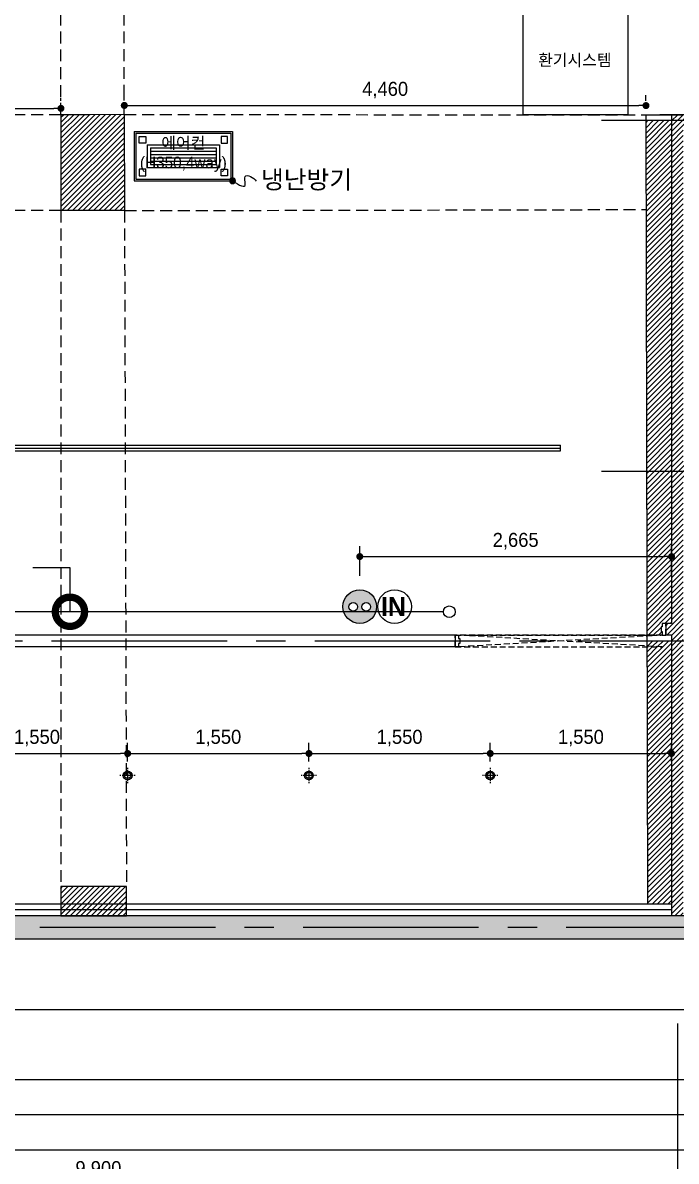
# Model space of a CAD drawing. Header units: millimetres. Extents: x -224448 to 1592092, y -164641 to 319001.
# Drawn here: x -38721 to -33135, y 151205 to 160940 of the extents above; entities that cross this region are included whole.
import ezdxf
from ezdxf.enums import TextEntityAlignment as Align

# ---------------------------------------------------------------- set-up
doc = ezdxf.new("R2010")
doc.units = ezdxf.units.MM
for name, pattern in [('CENTER2', [1.125, 0.75, -0.125, 0.125, -0.125]), ('HIDDEN', [9.525, 6.35, -3.175]), ('HIDDENX2', [19.05, 12.7, -6.35])]:
    doc.linetypes.add(name, pattern=pattern)
doc.layers.get('Defpoints').update_dxf_attribs({"color": 35})
for name, color, linetype in [('ARREA', 1, 'Continuous'), ('DIM', 3, 'Continuous'), ('I-CL-LIT', 7, 'Continuous'), ('I-LIGHT', 1, 'Continuous'), ('I-SYM', 4, 'Continuous'), ('I-TEXT', 7, 'Continuous'), ('I_CON', 2, 'Continuous'), ('I_FUR', 6, 'Continuous'), ('I_HAT', 8, 'Continuous'), ('I_TXT', 7, 'Continuous'), ('I_WALL', 3, 'Continuous')]:
    doc.layers.add(name, color=color, linetype=linetype)
doc.styles.add('HY울릉도', font='')
doc.styles.add('IABU-글꼴스타일', font='')
doc.styles.add('NTOP', font='Dotum.ttf')
doc.styles.add('맑은고딕', font='malgun.ttf')
doc.styles.get('HY울릉도').set_extended_font_data('HY울릉도L')
doc.styles.get('IABU-글꼴스타일').set_extended_font_data('HY울릉도L')
doc.linetypes.add('BATTING', pattern='A,0.00254,-2.54,[134,ltypeshp.shx,S=2.54,R=0,X=-2.54,Y=0],-5.08,[134,ltypeshp.shx,S=2.54,R=180,X=2.54,Y=0],-2.54', length=10.16254)
doc.dimstyles.new('IABC-100 (SUB)', dxfattribs={"dimscale": 60, "dimtxt": 2, "dimasz": 1, "dimexe": 1.5, "dimexo": 2, "dimgap": 1, "dimtad": 1, "dimdec": 0, "dimdsep": 46, "dimlunit": 6, "dimtxsty": 'IABU-글꼴스타일', "dimblk": '1234_Dot', "dimcen": 1, "dimclrd": 4, "dimclre": 4, "dimclrt": 7, "dimadec": 0, "dimazin": 0, "dimtfac": 1, "dimtdec": 0, "dimtix": 1, "dimtmove": 2, "dimatfit": 3, "dimldrblk": '1234_Dot', "dimfxl": 2, "dimtolj": 1, "dimtzin": 0, "dimarcsym": 0})

# ---------------------------------------------------------------- blocks, each defined once
blk = doc.blocks.new('1234_Dot')
at = {"color": 0, "linetype": 'ByBlock', "lineweight": -2}
blk.add_line((-0.5, 0), (-1, 0), dxfattribs=at)
at = {"color": 0, "linetype": 'ByBlock', "const_width": 0.5}
blk.add_lwpolyline([(-0.25, 0, 1), (0.25, 0, 1)], format="xyb", close=True, dxfattribs=at)
blk = doc.blocks.new('*D832')
at = {"layer": 'Defpoints', "color": 0, "ltscale": 50, "transparency": 16777216}
for p in [(-43024.5, 152503.5), (-33124.5, 152503.5), (-33124.5, 151003.5)]:
    blk.add_point(p, dxfattribs=at)
at = {"layer": 'DIM', "color": 4, "lineweight": -2, "ltscale": 50, "transparency": 16777216}
for p, q in [((-43024.5, 152383.5), (-43024.5, 150913.5)), ((-33124.5, 152383.5), (-33124.5, 150913.5)), ((-42964.5, 151003.5), (-33184.5, 151003.5))]:
    blk.add_line(p, q, dxfattribs=at)
at = {"layer": 'DIM', "color": 4, "lineweight": -2, "ltscale": 50, "transparency": 16777216, "xscale": 60, "yscale": 60, "zscale": 60, "rotation": 180}
blk.add_blockref('1234_Dot', (-43024.5, 151003.5), dxfattribs=at)
at = {"layer": 'DIM', "color": 4, "lineweight": -2, "ltscale": 50, "transparency": 16777216, "xscale": 60, "yscale": 60, "zscale": 60}
blk.add_blockref('1234_Dot', (-33124.5, 151003.5), dxfattribs=at)
at = {"layer": 'DIM', "color": 7, "ltscale": 50, "transparency": 16777216, "insert": (-38074.5, 151134.9), "char_height": 120, "attachment_point": 5, "style": 'IABU-글꼴스타일'}
blk.add_mtext('\\A1;9,900', dxfattribs=at)
blk = doc.blocks.new('*D833')
at = {"layer": 'Defpoints', "color": 0, "ltscale": 50, "transparency": 16777216}
for p in [(-33124.5, 152503.5), (-31024.5, 152503.5), (-31024.5, 151003.5)]:
    blk.add_point(p, dxfattribs=at)
at = {"layer": 'DIM', "color": 4, "lineweight": -2, "ltscale": 50, "transparency": 16777216}
for p, q in [((-33124.5, 152383.5), (-33124.5, 150913.5)), ((-31024.5, 152383.5), (-31024.5, 150913.5)), ((-33064.5, 151003.5), (-31084.5, 151003.5))]:
    blk.add_line(p, q, dxfattribs=at)
at = {"layer": 'DIM', "color": 4, "lineweight": -2, "ltscale": 50, "transparency": 16777216, "xscale": 60, "yscale": 60, "zscale": 60, "rotation": 180}
blk.add_blockref('1234_Dot', (-33124.5, 151003.5), dxfattribs=at)
at = {"layer": 'DIM', "color": 4, "lineweight": -2, "ltscale": 50, "transparency": 16777216, "xscale": 60, "yscale": 60, "zscale": 60}
blk.add_blockref('1234_Dot', (-31024.5, 151003.5), dxfattribs=at)
at = {"layer": 'DIM', "color": 7, "ltscale": 50, "transparency": 16777216, "insert": (-32074.5, 151134.9), "char_height": 120, "attachment_point": 5, "style": 'IABU-글꼴스타일'}
blk.add_mtext('\\A1;2,100', dxfattribs=at)
blk = doc.blocks.new('*D834')
at = {"layer": 'Defpoints', "color": 0, "ltscale": 50, "transparency": 16777216}
for p in [(-45824.5, 152503.5), (-31024.5, 152503.5), (-45824.5, 150703.5)]:
    blk.add_point(p, dxfattribs=at)
at = {"layer": 'DIM', "color": 4, "lineweight": -2, "ltscale": 50, "transparency": 16777216}
for p, q in [((-45824.5, 152383.5), (-45824.5, 150613.5)), ((-31024.5, 152383.5), (-31024.5, 150613.5)), ((-31084.5, 150703.5), (-45764.5, 150703.5))]:
    blk.add_line(p, q, dxfattribs=at)
at = {"layer": 'DIM', "color": 4, "lineweight": -2, "ltscale": 50, "transparency": 16777216, "xscale": 60, "yscale": 60, "zscale": 60, "rotation": 180}
blk.add_blockref('1234_Dot', (-45824.5, 150703.5), dxfattribs=at)
at = {"layer": 'DIM', "color": 4, "lineweight": -2, "ltscale": 50, "transparency": 16777216, "xscale": 60, "yscale": 60, "zscale": 60}
blk.add_blockref('1234_Dot', (-31024.5, 150703.5), dxfattribs=at)
at = {"layer": 'DIM', "color": 7, "ltscale": 50, "transparency": 16777216, "insert": (-38424.5, 150834.9), "char_height": 120, "attachment_point": 5, "style": 'IABU-글꼴스타일'}
blk.add_mtext('\\A1;14,800', dxfattribs=at)
blk = doc.blocks.new('J20')
at = {"layer": 'I-LIGHT', "color": 144}
for p, q in [((33370, 27039.1), (33370, 26619.1)), ((33370, 27039.1), (34210, 27039.1)), ((33384, 27025.1), (33384, 26633.1)), ((33384, 27025.1), (34196, 27025.1)), ((34196, 27025.1), (34196, 26633.1)), ((34210, 27039.1), (34210, 26619.1)), ((33482, 26927.1), (33482, 26731.1)), ((33482, 26927.1), (34098, 26927.1)), ((33510, 26899.1), (33510, 26759.1)), ((33510, 26899.1), (34070, 26899.1)), ((33510, 26899.1), (34070, 26899.1)), ((33510, 26871.1), (34070, 26871.1)), ((34070, 26899.1), (34070, 26759.1)), ((34098, 26927.1), (34098, 26731.1)), ((33510, 26843.1), (34070, 26843.1)), ((33510, 26815.1), (34070, 26815.1)), ((33510, 26787.1), (34070, 26787.1)), ((33482, 26731.1), (34098, 26731.1)), ((33510, 26759.1), (34070, 26759.1)), ((33510, 26759.1), (34070, 26759.1)), ((33510, 26759.1), (34070, 26759.1)), ((33510, 26759.1), (34070, 26759.1)), ((33510, 26731.1), (34070, 26731.1)), ((33370, 26619.1), (34210, 26619.1)), ((33384, 26633.1), (34196, 26633.1))]:
    blk.add_line(p, q, dxfattribs=at)
for points in [[(33468, 26941.1), (33412, 26941.1), (33412, 26997.1), (33468, 26997.1)], [(34112, 26941.1), (34168, 26941.1), (34168, 26997.1), (34112, 26997.1)], [(33468, 26717.1), (33412, 26717.1), (33412, 26661.1), (33468, 26661.1)], [(34112, 26717.1), (34168, 26717.1), (34168, 26661.1), (34112, 26661.1)]]:
    blk.add_lwpolyline(points, close=True, dxfattribs=at)
blk = doc.blocks.new('J5')
at = {"color": 150, "ltscale": 50}
blk.add_circle((302452, 41413.6), 72, dxfattribs=at)
at = {"color": 150, "ltscale": 50, "insert": (302500.4, 41414.1), "char_height": 80, "attachment_point": 6, "style": '맑은고딕'}
blk.add_mtext('{\\fPretendard Variable SemiBold|b0|i0|c129|p2;IN}', dxfattribs=at)
blk = doc.blocks.new('l2')
blk.add_circle((354296.1, 53893.4), 37.5)
at = {"layer": 'I-CL-LIT', "color": 1}
for p, q in [((354296.1, 53959), (354296.1, 53950.3)), ((354296.1, 53941.5), (354296.1, 53845.2)), ((354239.2, 53893.4), (354230.5, 53893.4)), ((354344.3, 53893.4), (354248, 53893.4)), ((354296.1, 53836.4), (354296.1, 53827.7)), ((354361.8, 53893.4), (354353.1, 53893.4))]:
    blk.add_line(p, q, dxfattribs=at)
blk.add_circle((354296.1, 53893.4), 26.3, dxfattribs=at)
blk = doc.blocks.new('콘센트')
at = {"ltscale": 50}
h = blk.add_hatch(color=150, dxfattribs=at)
h.dxf.hatch_style = 1
edge = h.paths.add_edge_path()
edge.add_arc((-34286.2, -6087.5), 100, 0, 360)
edge = h.paths.add_edge_path(flags=16)
edge.add_arc((-34247.6, -6089), 26, 0, 360)
edge = h.paths.add_edge_path(flags=16)
edge.add_arc((-34324.9, -6089), 26, 0, 360)
at = {"color": 150, "ltscale": 50}
for centre, radius in [((-34286.2, -6087.5), 100), ((-34324.9, -6089), 26), ((-34247.6, -6089), 26)]:
    blk.add_circle(centre, radius, dxfattribs=at)
blk = doc.blocks.new('_DotSmall')
at = {"color": 0, "linetype": 'ByBlock', "const_width": 0.5}
blk.add_lwpolyline([(-0.0625, 0, 1), (0.0625, 0, 1)], format="xyb", close=True, dxfattribs=at)
blk = doc.blocks.new('*D853')
at = {"layer": 'Defpoints', "color": 0, "ltscale": 50, "transparency": 16777216}
for p in [(-33174.5, 156375.5), (-35840, 156091.5), (-33174.5, 156091.5)]:
    blk.add_point(p, dxfattribs=at)
at = {"layer": 'DIM', "color": 4, "lineweight": -2, "ltscale": 50, "transparency": 16777216}
for p, q in [((-35840, 156211.5), (-35840, 156465.5)), ((-33174.5, 156211.5), (-33174.5, 156465.5)), ((-35780, 156375.5), (-33234.5, 156375.5))]:
    blk.add_line(p, q, dxfattribs=at)
at = {"layer": 'DIM', "color": 4, "lineweight": -2, "ltscale": 50, "transparency": 16777216, "xscale": 60, "yscale": 60, "zscale": 60, "rotation": 180}
blk.add_blockref('1234_Dot', (-35840, 156375.5), dxfattribs=at)
at = {"layer": 'DIM', "color": 4, "lineweight": -2, "ltscale": 50, "transparency": 16777216, "xscale": 60, "yscale": 60, "zscale": 60}
blk.add_blockref('1234_Dot', (-33174.5, 156375.5), dxfattribs=at)
at = {"layer": 'DIM', "color": 7, "ltscale": 50, "transparency": 16777216, "insert": (-34507.3, 156506.9), "char_height": 120, "attachment_point": 5, "style": 'IABU-글꼴스타일'}
blk.add_mtext('\\A1;2,665', dxfattribs=at)
blk = doc.blocks.new('*D840')
at = {"layer": 'Defpoints', "color": 0, "ltscale": 50, "transparency": 16777216}
for p in [(-37824.5, 154691.6), (-39374.5, 154503.5), (-37824.5, 154503.5)]:
    blk.add_point(p, dxfattribs=at)
at = {"layer": 'DIM', "color": 4, "lineweight": -2, "ltscale": 50, "transparency": 16777216}
for p, q in [((-39374.5, 154623.5), (-39374.5, 154781.6)), ((-39314.5, 154691.6), (-37884.5, 154691.6)), ((-37824.5, 154623.5), (-37824.5, 154781.6))]:
    blk.add_line(p, q, dxfattribs=at)
at = {"layer": 'DIM', "color": 4, "lineweight": -2, "ltscale": 50, "transparency": 16777216, "xscale": 60, "yscale": 60, "zscale": 60, "rotation": 180}
blk.add_blockref('1234_Dot', (-39374.5, 154691.6), dxfattribs=at)
at = {"layer": 'DIM', "color": 4, "lineweight": -2, "ltscale": 50, "transparency": 16777216, "xscale": 60, "yscale": 60, "zscale": 60}
blk.add_blockref('1234_Dot', (-37824.5, 154691.6), dxfattribs=at)
at = {"layer": 'DIM', "color": 7, "ltscale": 50, "transparency": 16777216, "insert": (-38599.5, 154823), "char_height": 120, "attachment_point": 5, "style": 'IABU-글꼴스타일'}
blk.add_mtext('\\A1;1,550', dxfattribs=at)
blk = doc.blocks.new('*D841')
at = {"layer": 'Defpoints', "color": 0, "ltscale": 50, "transparency": 16777216}
for p in [(-36274.5, 154691.6), (-37824.5, 154503.5), (-36274.5, 154503.5)]:
    blk.add_point(p, dxfattribs=at)
at = {"layer": 'DIM', "color": 4, "lineweight": -2, "ltscale": 50, "transparency": 16777216}
for p, q in [((-37824.5, 154623.5), (-37824.5, 154781.6)), ((-37764.5, 154691.6), (-36334.5, 154691.6)), ((-36274.5, 154623.5), (-36274.5, 154781.6))]:
    blk.add_line(p, q, dxfattribs=at)
at = {"layer": 'DIM', "color": 4, "lineweight": -2, "ltscale": 50, "transparency": 16777216, "xscale": 60, "yscale": 60, "zscale": 60, "rotation": 180}
blk.add_blockref('1234_Dot', (-37824.5, 154691.6), dxfattribs=at)
at = {"layer": 'DIM', "color": 4, "lineweight": -2, "ltscale": 50, "transparency": 16777216, "xscale": 60, "yscale": 60, "zscale": 60}
blk.add_blockref('1234_Dot', (-36274.5, 154691.6), dxfattribs=at)
at = {"layer": 'DIM', "color": 7, "ltscale": 50, "transparency": 16777216, "insert": (-37049.5, 154823), "char_height": 120, "attachment_point": 5, "style": 'IABU-글꼴스타일'}
blk.add_mtext('\\A1;1,550', dxfattribs=at)
blk = doc.blocks.new('*D854')
at = {"layer": 'Defpoints', "color": 0, "ltscale": 50, "transparency": 16777216}
for p in [(-33174.5, 154691.6), (-34724.5, 154503.5), (-33174.5, 154503.5)]:
    blk.add_point(p, dxfattribs=at)
at = {"layer": 'DIM', "color": 4, "lineweight": -2, "ltscale": 50, "transparency": 16777216}
for p, q in [((-34724.5, 154623.5), (-34724.5, 154781.6)), ((-34664.5, 154691.6), (-33234.5, 154691.6)), ((-33174.5, 154623.5), (-33174.5, 154781.6))]:
    blk.add_line(p, q, dxfattribs=at)
at = {"layer": 'DIM', "color": 4, "lineweight": -2, "ltscale": 50, "transparency": 16777216, "xscale": 60, "yscale": 60, "zscale": 60, "rotation": 180}
blk.add_blockref('1234_Dot', (-34724.5, 154691.6), dxfattribs=at)
at = {"layer": 'DIM', "color": 4, "lineweight": -2, "ltscale": 50, "transparency": 16777216, "xscale": 60, "yscale": 60, "zscale": 60}
blk.add_blockref('1234_Dot', (-33174.5, 154691.6), dxfattribs=at)
at = {"layer": 'DIM', "color": 7, "ltscale": 50, "transparency": 16777216, "insert": (-33949.5, 154823), "char_height": 120, "attachment_point": 5, "style": 'IABU-글꼴스타일'}
blk.add_mtext('\\A1;1,550', dxfattribs=at)
blk = doc.blocks.new('*D843')
at = {"layer": 'Defpoints', "color": 0, "ltscale": 50, "transparency": 16777216}
for p in [(-34724.5, 154691.6), (-36274.5, 154503.5), (-34724.5, 154503.5)]:
    blk.add_point(p, dxfattribs=at)
at = {"layer": 'DIM', "color": 4, "lineweight": -2, "ltscale": 50, "transparency": 16777216}
for p, q in [((-36274.5, 154623.5), (-36274.5, 154781.6)), ((-36214.5, 154691.6), (-34784.5, 154691.6)), ((-34724.5, 154623.5), (-34724.5, 154781.6))]:
    blk.add_line(p, q, dxfattribs=at)
at = {"layer": 'DIM', "color": 4, "lineweight": -2, "ltscale": 50, "transparency": 16777216, "xscale": 60, "yscale": 60, "zscale": 60, "rotation": 180}
blk.add_blockref('1234_Dot', (-36274.5, 154691.6), dxfattribs=at)
at = {"layer": 'DIM', "color": 4, "lineweight": -2, "ltscale": 50, "transparency": 16777216, "xscale": 60, "yscale": 60, "zscale": 60}
blk.add_blockref('1234_Dot', (-34724.5, 154691.6), dxfattribs=at)
at = {"layer": 'DIM', "color": 7, "ltscale": 50, "transparency": 16777216, "insert": (-35499.5, 154823), "char_height": 120, "attachment_point": 5, "style": 'IABU-글꼴스타일'}
blk.add_mtext('\\A1;1,550', dxfattribs=at)
blk = doc.blocks.new('마감지시')
at = {"layer": 'I-SYM'}
blk.add_hatch(color=256, dxfattribs=at).paths.add_polyline_path([(100285, -105169, 1), (100395, -105169, 1)])
blk.add_circle((100340, -105169), 55.1, dxfattribs=at)
blk.add_open_spline([(100340, -105169), (100472, -105076), (100636, -104989), (100521, -105343), (100750, -105224), (100793, -105160)], degree=3, knots=[104.407257, 104.407257, 104.407257, 104.407257, 483.492448, 667.725925, 958.402292, 958.402292, 958.402292, 958.402292], dxfattribs=at)
blk = doc.blocks.new('*D1036')
at = {"layer": 'Defpoints', "color": 0, "ltscale": 50, "transparency": 16777216}
for p in [(-42824.5, 160153.5), (-38394.5, 160208), (-38394.5, 160153.5)]:
    blk.add_point(p, dxfattribs=at)
at = {"layer": 'DIM', "color": 4, "lineweight": -2, "ltscale": 50, "transparency": 16777216}
for p, q in [((-42824.5, 160273.5), (-42824.5, 160298)), ((-38394.5, 160273.5), (-38394.5, 160298)), ((-42764.5, 160208), (-38454.5, 160208))]:
    blk.add_line(p, q, dxfattribs=at)
at = {"layer": 'DIM', "color": 4, "lineweight": -2, "ltscale": 50, "transparency": 16777216, "xscale": 60, "yscale": 60, "zscale": 60, "rotation": 180}
blk.add_blockref('1234_Dot', (-42824.5, 160208), dxfattribs=at)
at = {"layer": 'DIM', "color": 4, "lineweight": -2, "ltscale": 50, "transparency": 16777216, "xscale": 60, "yscale": 60, "zscale": 60}
blk.add_blockref('1234_Dot', (-38394.5, 160208), dxfattribs=at)
at = {"layer": 'DIM', "color": 7, "ltscale": 50, "transparency": 16777216, "insert": (-40609.5, 160339.4), "char_height": 120, "attachment_point": 5, "style": 'IABU-글꼴스타일'}
blk.add_mtext('\\A1;4,430', dxfattribs=at)
blk = doc.blocks.new('*D1037')
at = {"layer": 'Defpoints', "color": 0, "ltscale": 50, "transparency": 16777216}
for p in [(-37853.1, 160154.6, 0), (-33393, 160231.7), (-33393, 160153.5)]:
    blk.add_point(p, dxfattribs=at)
at = {"layer": 'DIM', "color": 4, "lineweight": -2, "ltscale": 50, "transparency": 16777216}
for p, q in [((-37853, 160274.6), (-37853, 160322.9)), ((-33393, 160273.5), (-33393, 160321.7)), ((-37793, 160232.8), (-33453, 160231.7))]:
    blk.add_line(p, q, dxfattribs=at)
at = {"layer": 'DIM', "color": 4, "lineweight": -2, "ltscale": 50, "transparency": 16777216, "xscale": 60, "yscale": 60, "zscale": 60}
for p, rotation in [((-37853, 160232.9), 179.9853689696364), ((-33393, 160231.7), 359.9853689696364)]:
    blk.add_blockref('1234_Dot', p, dxfattribs=dict(at, rotation=rotation))
at = {"layer": 'DIM', "color": 7, "ltscale": 50, "transparency": 16777216, "insert": (-35623, 160363.7), "char_height": 120, "attachment_point": 5, "rotation": 359.98537, "style": 'IABU-글꼴스타일'}
blk.add_mtext('\\A1;4,460', dxfattribs=at)

msp = doc.modelspace()

# ---------------------------------------------------------------- hatches: boundary and pattern name
at = {"layer": 'I_HAT', "true_color": 0x000000}
h = msp.add_hatch(color=18, dxfattribs=at)
h.dxf.hatch_style = 1
h.paths.add_polyline_path([(-30924.535, 163803.458), (-45318.984, 163803.458), (-45930.412, 153103.458), (-30924.535, 153103.458)])
h.paths.add_polyline_path([(-31124.535, 163603.458), (-31124.535, 153303.458), (-45718.657, 153303.458), (-45130.086, 163603.458)], flags=16)
h.paths.add_polyline_path([(-43472.035, 163080.535), (-43472.035, 162654.556), (-43074.535, 162654.556), (-43074.535, 161103.458), (-42974.535, 161103.458), (-42949.535, 161103.458), (-42949.535, 163578.458), (-31149.535, 163578.458), (-31149.535, 160153.458), (-31174.535, 160153.458), (-31174.535, 163553.458), (-42924.535, 163553.458), (-42924.535, 161103.458), (-42974.535, 161103.458), (-43074.535, 161103.458), (-43074.535, 161124.556), (-44059.535, 161124.556), (-44259.535, 161124.556), (-44309.535, 161124.556), (-44309.535, 161074.556), (-44823.799, 161074.556, -1), (-44870.27, 161074.556, -0.41421356), (-44847.035, 161097.791), (-44847.035, 163080.535)], flags=0)
h.paths.add_polyline_path([(-44059.535, 162804.556), (-44059.535, 161864.556), (-44009.535, 161864.556), (-44009.535, 161914.556), (-43472.035, 161914.556), (-43472.035, 161174.556), (-43445.432, 161174.556), (-43357.757, 161225.175), (-43357.757, 161190.534), (-43472.035, 161124.556), (-43586.312, 161190.534), (-43586.312, 161225.175), (-43498.637, 161174.556), (-43472.035, 161174.556), (-43472.035, 161494.556), (-44059.535, 161494.556), (-44059.535, 162804.556), (-44109.535, 162804.556), (-44109.535, 161494.556), (-44209.535, 161494.556), (-44209.535, 162804.556)], flags=0)
h.paths.add_polyline_path([(-42974.535, 160203.458), (-42924.535, 160203.458), (-42924.535, 155803.458), (-42974.535, 155803.458)], flags=0)
h.paths.add_polyline_path([(-43074.535, 160053.458), (-43074.535, 153303.458), (-45332.943, 160053.458)], flags=0)
h.paths.add_polyline_path([(-33074.535, 158973.458), (-32582.671, 158973.458, -1), (-32536.2, 158973.458), (-32074.535, 158973.458), (-32074.535, 157153.458), (-32074.535, 157053.458), (-33074.535, 157053.458), (-32099.535, 155178.458), (-33074.535, 153303.458), (-33074.535, 157053.458), (-32074.535, 157053.458), (-32074.535, 157153.458), (-32124.535, 157153.458), (-33074.535, 157153.458)], flags=0)
h.paths.add_polyline_path([(-32124.535, 158703.458), (-32124.535, 157353.458), (-32174.535, 157353.458), (-32174.535, 157303.458), (-33006.936, 157303.458), (-33006.936, 157353.458), (-32559.436, 157353.458), (-32673.713, 157419.436), (-32673.713, 157454.077), (-32559.436, 157388.099), (-32559.436, 157573.458), (-33006.936, 157573.458), (-33006.936, 157623.458), (-32559.436, 157623.458), (-32559.436, 157843.458), (-33006.936, 157843.458), (-33006.936, 157893.458), (-32559.436, 157893.458), (-32559.436, 158113.458), (-33006.936, 158113.458), (-33006.936, 158163.458), (-32559.436, 158163.458), (-32559.436, 158383.458), (-33006.936, 158383.458), (-33006.936, 158433.458), (-32559.436, 158433.458), (-32559.436, 158653.458), (-33006.936, 158653.458), (-33006.936, 158703.458)], flags=0)
at = {"layer": 'I_HAT'}
h = msp.add_hatch(dxfattribs=at)
h.set_pattern_fill('ANSI31', color=256, scale=10)
h.set_pattern_definition([(45, (33680.907, 10549.89), (-22.4506403, 22.4506403), [])])
h.paths.add_polyline_path([(-43024.535, 160103.458), (-45330.086, 160103.458), (-45332.943, 160053.458), (-43074.535, 160053.458), (-43074.535, 155753.458), (-43024.535, 155753.458)])
h.paths.add_polyline_path([(-42974.535, 160103.458), (-43024.535, 160103.458), (-43024.535, 155753.458), (-42924.535, 155753.458), (-42924.535, 155803.458), (-42974.535, 155803.458)])
h.paths.add_polyline_path([(-43024.535, 160153.458), (-43074.535, 160153.458), (-45327.229, 160153.458), (-45330.086, 160103.458), (-43024.535, 160103.458)])
h.paths.add_polyline_path([(-42974.535, 160153.458), (-43024.535, 160153.458), (-43024.535, 160103.458), (-42974.535, 160103.458)])
h.paths.add_polyline_path([(-42974.535, 155703.458), (-42924.535, 155703.458), (-42924.535, 155753.458), (-43024.535, 155753.458), (-43024.535, 153303.458), (-42974.535, 153303.458)])
h.paths.add_polyline_path([(-43024.535, 155753.458), (-43074.535, 155753.458), (-43074.535, 153303.458), (-43024.535, 153303.458)])
h.paths.add_polyline_path([(-35774.513, 153728.872), (-35234.513, 153728.872), (-35234.513, 153931.729), (-35774.513, 153931.729)], flags=9)
h.paths.add_polyline_path([(-37934.85, 154941.485), (-37291.719, 154941.485), (-37291.719, 155188.77), (-37934.85, 155188.77)], flags=9)
h.paths.add_polyline_path([(-37846.394, 158991.231), (-37096.075, 158991.231), (-37096.075, 159279.731), (-37846.394, 159279.731)], flags=9)
h.paths.add_polyline_path([(-39612.603, 157630.602), (-37198.115, 157630.602), (-37198.115, 157928.72), (-39612.603, 157928.72)], flags=9)
h.paths.add_polyline_path([(-39586.159, 157888.152), (-37048.323, 157888.152), (-37048.323, 158177.752), (-39586.159, 158177.752)], flags=9)
h.paths.add_polyline_path([(-39633.6, 158121.984), (-38624.628, 158121.984), (-38624.628, 158420.102), (-39633.6, 158420.102)], flags=9)
h.paths.add_polyline_path([(-39600.381, 158319.984), (-34544.583, 158319.984), (-34544.583, 158618.102), (-39600.381, 158618.102)], flags=9)
h.paths.add_polyline_path([(-32190.18, 154871.285), (-31548.633, 154871.285), (-31548.633, 155159.785), (-32190.18, 155159.785)], flags=9)
h.paths.add_polyline_path([(-32767.574, 154560.797), (-31576.762, 154560.797), (-31576.762, 154933.5), (-32767.574, 154933.5)], flags=9)
h.paths.add_polyline_path([(-41811.35, 162149.497), (-39602.968, 162149.497), (-39602.968, 163010.287), (-41811.35, 163010.287)], flags=9)
h.paths.add_polyline_path([(-38321.401, 154602.99), (-37675.995, 154602.99), (-37675.995, 154975.693), (-38321.401, 154975.693)], flags=9)
h.paths.add_polyline_path([(-38869.733, 158676.484), (-37133.515, 158676.484), (-37133.515, 159049.187), (-38869.733, 159049.187)], flags=9)
h = msp.add_hatch(dxfattribs=at)
h.set_pattern_fill('ANSI31', color=256, scale=10)
h.set_pattern_definition([(45, (33680.907, 383.305), (-22.4506403, 22.4506403), [])])
h.paths.add_polyline_path([(-37853.06, 160154.597), (-38394.535, 160153.458), (-38394.535, 159333.458), (-37851.333, 159333.458)])
h = msp.add_hatch(dxfattribs=at)
h.set_pattern_fill('ANSI31', color=256, scale=10)
h.set_pattern_definition([(45, (29872.41, 109636.475), (-22.45064, 22.45064), [])])
h.paths.add_polyline_path([(-33074.535, 157053.458), (-32074.535, 157053.458), (-32074.535, 157153.458), (-32124.535, 157153.458), (-33074.535, 157153.458), (-33074.535, 160053.458), (-32999.535, 160053.458), (-32999.535, 160153.458), (-33174.535, 160153.458), (-33174.535, 155803.458), (-33224.535, 155803.458), (-33224.535, 155703.458), (-33174.535, 155703.458), (-33174.535, 153303.458), (-33074.535, 153303.458)])
h = msp.add_hatch(dxfattribs=at)
h.set_pattern_fill('ANSI31', color=256, scale=10)
h.paths.add_polyline_path([(-33174.535, 160103.458), (-33392.943, 160103.458), (-33386.633, 157103.458), (-33174.535, 157103.458)])
h.paths.add_polyline_path([(-33174.535, 157103.458), (-33386.633, 157103.458), (-33383.688, 155703.458), (-33254.535, 155703.458), (-33254.535, 155733.458), (-33264.535, 155733.458), (-33264.535, 155773.458), (-33254.535, 155773.458), (-33254.535, 155803.458), (-33224.535, 155803.458), (-33174.535, 155803.458)])
h.paths.add_polyline_path([(-33174.535, 155653.458), (-33383.583, 155653.458), (-33383.493, 155610.87), (-33254.535, 155603.458), (-33383.478, 155603.458), (-33380.112, 154003.458), (-33174.535, 154003.458)])
h.paths.add_polyline_path([(-33224.535, 154003.458), (-33380.112, 154003.458), (-33379.881, 153893.744), (-33371.801, 153893.323), (-33379.567, 153744.274), (-33379.512, 153717.972), (-33241.971, 153717.972), (-33241.971, 153727.972), (-33224.535, 153727.972)])
h.paths.add_polyline_path([(-33174.535, 154003.458), (-33224.535, 154003.458), (-33224.535, 153727.972), (-33224.535, 153403.458), (-33174.535, 153403.458)])
h.paths.add_polyline_path([(-33224.535, 153677.972), (-33241.971, 153677.972), (-33241.971, 153687.972), (-33379.449, 153687.972), (-33378.85, 153403.458), (-33224.535, 153403.458)])
h.paths.add_polyline_path([(-33241.971, 153717.972), (-33379.512, 153717.972), (-33379.449, 153687.972), (-33241.971, 153687.972)])
h.paths.add_polyline_path([(-33224.535, 153727.972), (-33241.971, 153727.972), (-33241.971, 153677.972), (-33224.535, 153677.972)])
h = msp.add_hatch(dxfattribs=at)
h.set_pattern_fill('ANSI31', color=256, scale=10)
h.set_pattern_definition([(45, (33215, 23766.584), (-22.45064, 22.45064), [])])
h.paths.add_polyline_path([(-37834.535, 153303.458), (-37834.426, 153553.458), (-38395.455, 153553.458), (-38394.535, 153303.458)])

# ---------------------------------------------------------------- linework, layer by layer
at = {"color": 2}
for p, q in [((-37853.06, 160154.597, 0), (-37851.333, 159333.458, 0)), ((-37851.333, 159333.458, 0), (-38394.535, 159333.458))]:
    msp.add_line(p, q, dxfattribs=at)
msp.add_lwpolyline([(-38394.535, 153303.458), (-37834.535, 153303.458), (-37834.426, 153553.458), (-38394.535, 153553.458)], close=True, dxfattribs=at)
at = {"layer": 'ARREA', "color": 1, "linetype": 'CENTER2', "ltscale": 2000}
for p, q in [((-30324.535, 160103.458), (-33774.535, 160103.458)), ((-30324.535, 157103.458), (-33774.535, 157103.458)), ((-32474.535, 155653.458), (-43674.535, 155653.458)), ((-30324.535, 153203.458), (-46525.677, 153203.458))]:
    msp.add_line(p, q, dxfattribs=at)
at = {"layer": 'Defpoints'}
for points in [[(-29124.535, 165597.525), (-47725.677, 165597.525), (-47725.677, 151303.458), (-29124.535, 151303.458)], [(-29424.535, 165297.525), (-47425.677, 165297.525), (-47425.677, 151603.458), (-29424.535, 151603.458)], [(-29724.535, 164997.525), (-47125.677, 164997.525), (-47125.677, 151903.458), (-29724.535, 151903.458)], [(-30324.535, 164397.525), (-46525.677, 164397.525), (-46525.677, 152503.458), (-30324.535, 152503.458)]]:
    msp.add_lwpolyline(points, close=True, dxfattribs=at)
at = {"layer": 'I-LIGHT', "color": 6, "ltscale": 50}
for p, q in [((-42124.535, 157328.458), (-34124.535, 157328.458)), ((-34124.535, 157278.458), (-34124.535, 157328.458)), ((-42124.535, 157278.458), (-34124.535, 157278.458))]:
    msp.add_line(p, q, dxfattribs=at)
msp.add_lwpolyline([(-33545.718, 161055.981), (-34445.718, 161055.981), (-34445.718, 160155.981), (-33545.718, 160155.981)], close=True, dxfattribs=at)
at = {"layer": 'I-SYM', "color": 8, "linetype": 'Continuous', "ltscale": 0.5}
for p, q in [((-38634.94, 156281.199), (-38317.672, 156281.199)), ((-38317.672, 156281.199), (-38317.672, 155903.458))]:
    msp.add_line(p, q, dxfattribs=at)
at = {"layer": 'I_CON'}
for p, q in [((-37853.06, 160154.597, 0), (-38394.535, 160153.458)), ((-38144.535, 160153.458), (-38394.535, 160153.458)), ((-38394.535, 160153.458), (-38394.535, 159333.458)), ((-38394.535, 160153.458), (-38394.535, 159333.458)), ((-31124.535, 153303.458), (-45718.657, 153303.458)), ((-30924.535, 153103.458), (-45930.412, 153103.458))]:
    msp.add_line(p, q, dxfattribs=at)
at = {"layer": 'I_FUR', "color": 8, "linetype": 'HIDDENX2', "ltscale": 8}
for p, q in [((-38394.535, 160153.458), (-38394.535, 163223.458)), ((-37853.06, 160154.597, 0), (-37853.06, 163223.458)), ((-38394.535, 160153.458), (-42824.535, 160153.458)), ((-37853.06, 160154.597, 0), (-33393.048, 160153.458)), ((-38394.535, 159333.458), (-42584.535, 159333.458)), ((-38394.535, 159333.458), (-38394.535, 153553.458)), ((-37851.333, 159333.458, 0), (-33391.343, 159342.839, 0)), ((-37851.333, 159333.458, 0), (-37834.426, 153553.458))]:
    msp.add_line(p, q, dxfattribs=at)
at = {"layer": 'I_FUR'}
msp.add_line((-35124.535, 155903.458), (-42824.535, 155903.458), dxfattribs=at)
at = {"layer": 'I_FUR', "color": 8, "linetype": 'HIDDEN', "ltscale": 8}
for p, q in [((-33254.535, 155773.458), (-33264.535, 155773.458)), ((-33264.535, 155773.458), (-33264.535, 155733.458)), ((-33224.535, 155803.458), (-33254.535, 155803.458)), ((-33254.535, 155803.458), (-33254.535, 155773.458)), ((-33224.535, 155703.458), (-33224.535, 155803.458)), ((-33254.535, 155703.458), (-35024.535, 155703.458)), ((-35024.535, 155603.458), (-35024.535, 155703.458)), ((-35024.535, 155703.458), (-34994.535, 155703.458)), ((-35024.535, 155703.458), (-33264.535, 155703.458)), ((-34994.535, 155703.458), (-34994.535, 155673.458)), ((-33254.535, 155603.458), (-34994.535, 155703.458)), ((-33264.535, 155703.458), (-34994.535, 155603.458)), ((-34994.535, 155673.458), (-34984.535, 155673.458)), ((-34984.535, 155673.458), (-34984.535, 155633.458)), ((-33264.535, 155733.458), (-33254.535, 155733.458)), ((-33254.535, 155733.458), (-33254.535, 155703.458)), ((-33254.535, 155703.458), (-33224.535, 155703.458)), ((-33224.535, 155703.458), (-33224.535, 155703.458)), ((-35024.535, 155603.458), (-33254.535, 155603.458)), ((-34994.535, 155603.458), (-35024.535, 155603.458)), ((-35024.535, 155603.458), (-35024.535, 155603.458)), ((-34984.535, 155633.458), (-34994.535, 155633.458)), ((-34994.535, 155633.458), (-34994.535, 155603.458))]:
    msp.add_line(p, q, dxfattribs=at)
at = {"layer": 'I_FUR', "color": 8, "linetype": 'BATTING', "ltscale": 2.4}
msp.add_line((-33174.535, 153353.458), (-42974.535, 153353.458), dxfattribs=at)
at = {"layer": 'I_FUR'}
msp.add_circle((-35074.535, 155903.458), 50, dxfattribs=at)
at = {"layer": 'I_HAT'}
msp.add_line((-42124.535, 157303.458), (-34124.535, 157303.458), dxfattribs=at)
at = {"layer": 'I_WALL'}
for p, q in [((-33393.048, 160153.458, 0), (-33378.85, 153403.458, 0)), ((-33393.048, 160153.458), (-33074.535, 160153.458)), ((-32999.535, 160153.458), (-33274.535, 160153.458)), ((-33174.535, 160153.458), (-33174.535, 155803.458)), ((-33174.535, 155803.458), (-33224.535, 155803.458)), ((-33224.535, 155803.458), (-33224.535, 155703.458)), ((-35024.535, 155703.458), (-42974.535, 155703.458)), ((-35024.535, 155703.458), (-35024.535, 155603.458)), ((-33174.535, 155703.458), (-33224.535, 155703.458)), ((-33174.535, 155703.458), (-33174.535, 153303.458)), ((-35024.535, 155603.458), (-42974.535, 155603.458)), ((-33174.535, 153403.458), (-42924.535, 153403.458))]:
    msp.add_line(p, q, dxfattribs=at)

# ---------------------------------------------------------------- block references
at = {"xscale": 1.44, "yscale": 1.44, "zscale": 1.44}
msp.add_blockref('콘센트', (13532.168, 164713.404), dxfattribs=at)
at = {"layer": 'I-SYM', "color": 9, "linetype": 'Continuous', "ltscale": 0.5, "xscale": -0.4499995898310166, "yscale": 0.4499995898310166, "zscale": 0.4499995897611674, "rotation": 180}
msp.add_blockref('마감지시', (-82081.372, 112263.514), dxfattribs=at)
at = {"layer": 'I-SYM', "color": 8, "linetype": 'Continuous', "ltscale": 0.5, "xscale": -500, "yscale": 500, "zscale": 500, "rotation": 90.00000000000487}
msp.add_blockref('_DotSmall', (-38317.672, 155903.458), dxfattribs=at)
at = {"layer": 'I_HAT'}
msp.add_blockref('J20', (-71138.287, 132970.266), dxfattribs=at)
at = {"layer": 'I_HAT', "xscale": 2, "yscale": 2, "zscale": 2}
msp.add_blockref('J5', (-640446.3, 73120.192), dxfattribs=at)
at = {"layer": 'I_WALL'}
for p in [(-392120.659, 100610.106), (-390570.659, 100610.106), (-389020.659, 100610.576)]:
    msp.add_blockref('l2', p, dxfattribs=at)

# ---------------------------------------------------------------- texts
at = {"layer": 'I-TEXT', "color": 0, "style": 'NTOP'}
msp.add_text('냉난방기', height=155, dxfattribs=at).set_placement((-36294.677, 159598.986), align=Align.MIDDLE_CENTER)
at = {"layer": 'I_TXT', "style": '맑은고딕'}
msp.add_text('환기시스템', height=100, rotation=360, dxfattribs=at).set_placement((-34001.405, 160621.021, 0), align=Align.MIDDLE_CENTER)
at = {"layer": 'I_TXT', "insert": (-37348.287, 159813.359), "char_height": 100, "width": 840, "attachment_point": 5, "style": 'HY울릉도'}
msp.add_mtext('{\\fGulim|b0|i0|c129|p50;에어컨\\fPretendard Variable Light|b0|i0|c129|p2;\\P(\\fGulim|b0|i0|c129|p50;H350,4way\\fPretendard Variable Light|b0|i0|c129|p2;)}', dxfattribs=at)

# ---------------------------------------------------------------- dimensions: what is measured, and where the dimension line sits
at = {"layer": 'DIM', "ltscale": 50}
dim = msp.add_aligned_dim(p1=(-37853.06, 160154.597, 0), p2=(-33393.048, 160153.458), distance=78.256, dimstyle='IABC-100 (SUB)', dxfattribs=at)
dim.commit()
dim.dimension.update_dxf_attribs({"geometry": '*D1037', "text_midpoint": (-35623, 160363.712)})
for base, p1, p2, picture, middle in [((-38394.535, 160207.973), (-42824.535, 160153.458), (-38394.535, 160153.458), '*D1036', (-40609.535, 160339.401)), ((-33174.535, 156375.478), (-35840, 156091.458), (-33174.535, 156091.458), '*D853', (-34507.267, 156506.906)), ((-37824.51, 154691.565), (-39374.532, 154503.458), (-37824.51, 154503.458), '*D840', (-38599.521, 154822.994)), ((-36274.51, 154691.565), (-37824.51, 154503.458), (-36274.51, 154503.458), '*D841', (-37049.51, 154822.994)), ((-34724.51, 154691.565), (-36274.51, 154503.458), (-34724.51, 154503.458), '*D843', (-35499.51, 154822.994)), ((-33174.535, 154691.565), (-34724.51, 154503.458), (-33174.535, 154503.458), '*D854', (-33949.523, 154822.994)), ((-45824.535, 150703.458), (-31024.535, 152503.458), (-45824.535, 152503.458), '*D834', (-38424.535, 150834.887)), ((-33124.535, 151003.458), (-43024.535, 152503.458), (-33124.535, 152503.458), '*D832', (-38074.535, 151134.887)), ((-31024.535, 151003.458), (-33124.535, 152503.458), (-31024.535, 152503.458), '*D833', (-32074.535, 151134.887))]:
    dim = msp.add_linear_dim(base=base, p1=p1, p2=p2, dimstyle='IABC-100 (SUB)', dxfattribs=at)
    dim.commit()
    dim.dimension.update_dxf_attribs({"geometry": picture, "text_midpoint": middle})

doc.saveas('drawing.dxf')
